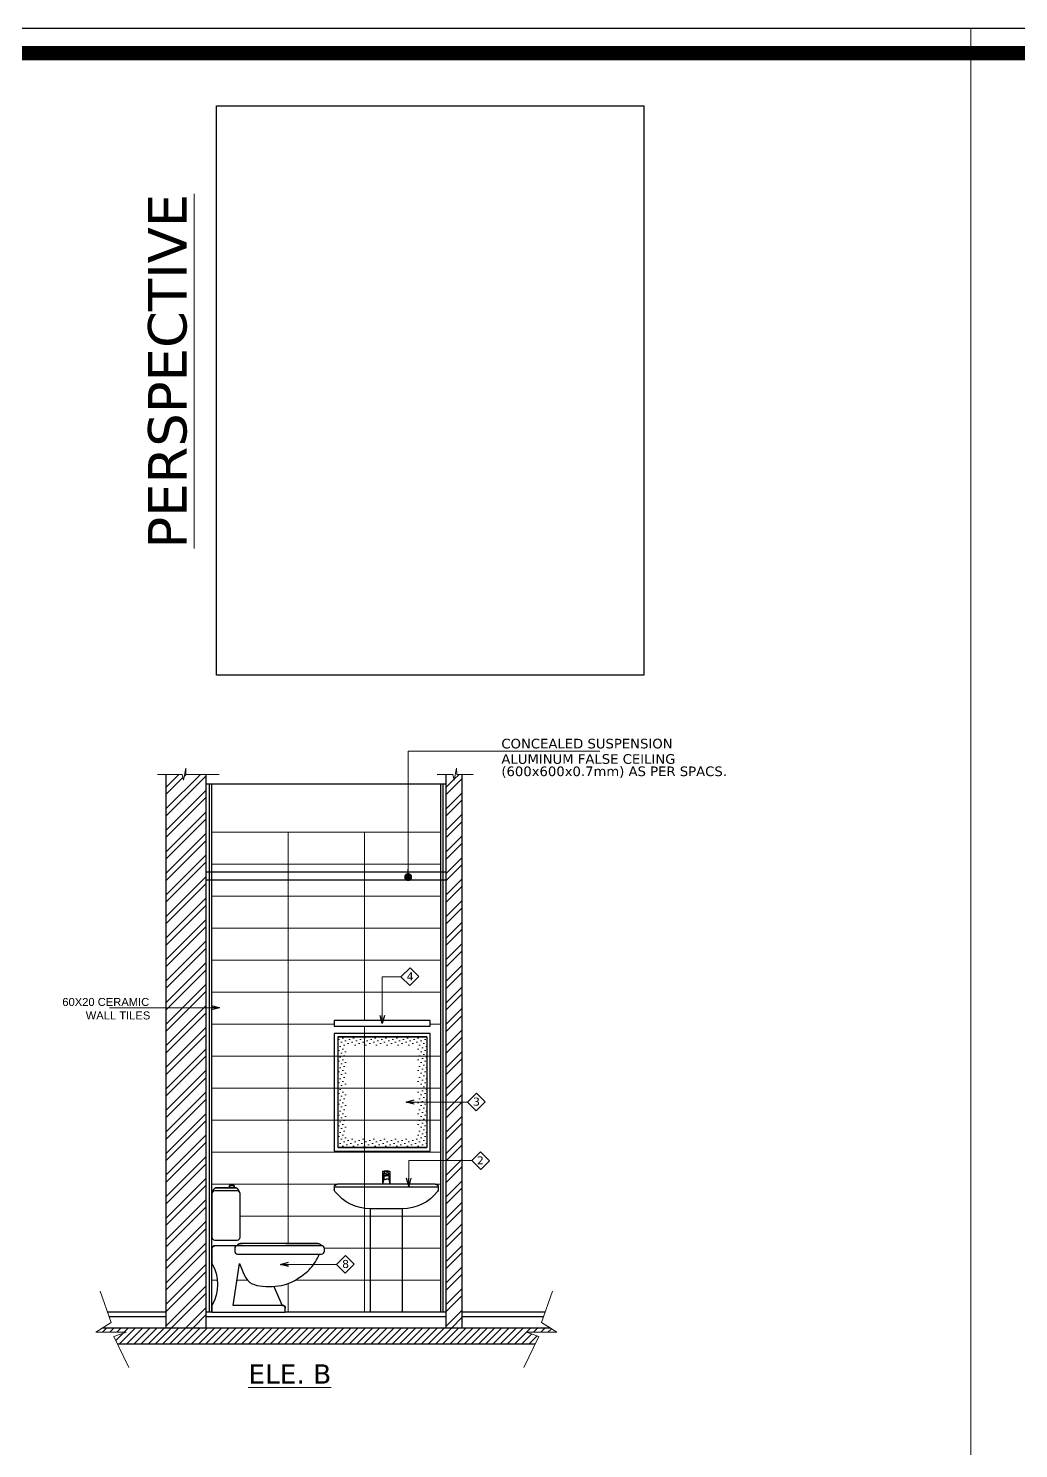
# Model space of a CAD drawing. Header units: centimetres. Extents: x 7997 to 116674, y 1017 to 13844.
# Drawn here: x 47313 to 47932, y 9884 to 10772 of the extents above; entities that cross this region are included whole.
import ezdxf
from ezdxf.xclip import XClip

# ---------------------------------------------------------------- set-up
doc = ezdxf.new("R2010")
doc.units = ezdxf.units.CM
doc.header["$LTSCALE"] = 200
doc.header["$XCLIPFRAME"] = 0
for name, color, linetype in [('A-DIM', 10, 'Continuous'), ('AFIX', 2, 'Continuous'), ('AFP-HATCH-TILES', 251, 'Continuous'), ('AFP-TOILET FIXTURE', 8, 'Continuous'), ('AFP-WALL  PLASTER', 8, 'Continuous'), ('COL', 1, 'Continuous'), ('DIM', 11, 'Continuous'), ('STEP', 7, 'Continuous')]:
    doc.layers.add(name, color=color, linetype=linetype)
for name, color, linetype, lineweight in [('HA', 251, 'Continuous', 0), ('HAT', 8, 'Continuous', 9), ('HATCH', 8, 'Continuous', 5), ('TEXT', 6, 'Continuous', 18), ('WALL', 3, 'Continuous', 25), ('WLL', 6, 'Continuous', 30)]:
    doc.layers.add(name, color=color, linetype=linetype, lineweight=lineweight)
doc.styles.add('sheet notes', font='verdana.ttf')
doc.styles.add('Style-Arial', font='arial.ttf')
doc.styles.add('T2', font='')
doc.styles.get('T2').set_extended_font_data('Elisia')
doc.dimstyles.new('NORMAL', dxfattribs={"dimtxt": 18, "dimasz": 5, "dimexe": 5, "dimexo": 5, "dimgap": 1, "dimtad": 0, "dimdec": 0, "dimdsep": 46, "dimtxsty": 'T2', "dimblk1": 'OBLIQUE', "dimblk2": 'OBLIQUE', "dimsah": 1, "dimcen": 0.09, "dimclrd": 4, "dimclre": 4, "dimclrt": 6, "dimadec": 0, "dimazin": 0, "dimtfac": 1, "dimtdec": 0, "dimtofl": 0, "dimtmove": 1, "dimatfit": 2, "dimldrblk": 'OPEN30', "dimfxl": 0, "dimtolj": 1, "dimtzin": 0, "dimlwd": 5, "dimlwe": 5, "dimarcsym": 0})
doc.dimstyles.new('NORMAL-1', dxfattribs={"dimtxt": 10, "dimasz": 5, "dimexe": 5, "dimexo": 5, "dimgap": 1, "dimtad": 0, "dimdec": 0, "dimdsep": 46, "dimtxsty": 'T2', "dimblk1": 'OBLIQUE', "dimblk2": 'OBLIQUE', "dimsah": 1, "dimcen": 0.09, "dimclrd": 4, "dimclre": 4, "dimclrt": 6, "dimadec": 0, "dimazin": 0, "dimtfac": 1, "dimtdec": 0, "dimtofl": 0, "dimtmove": 1, "dimatfit": 3, "dimldrblk": 'OPEN30', "dimfxl": 0, "dimtolj": 1, "dimtzin": 0, "dimlwd": 5, "dimlwe": 5, "dimarcsym": 0})
picture_1 = doc.add_image_def('image1.jpg', size_in_pixel=(2250, 3000))
pattern_1 = [(45, (16097.495, -7008.461), (-6.735192, 6.735192), []), (45, (16101.985, -7008.461), (-6.735192, 6.735192), [])]

# ---------------------------------------------------------------- blocks, each defined once
blk = doc.blocks.new('A$C60707513')
at = {"layer": 'HATCH'}
h = blk.add_hatch(dxfattribs=at)
h.set_pattern_fill('DOTS', color=11, scale=15, angle=45, style=0)
h.set_pattern_definition([(45, (155490.603, 236660.367), (-8.4189901, 25.2569703), [0, -23.8125])])
h.paths.add_polyline_path([(577.6, 713.6), (22.4, 713.6), (22.4, 22.4), (577.6, 22.4)])
h.paths.add_polyline_path([(524.4, 75.6), (75.6, 75.6), (75.6, 660.4), (524.4, 660.4)], flags=16)
at = {"layer": 'AFIX', "color": 11}
blk.add_line((0, 0, 0), (0, 736), dxfattribs=at)
at = {"layer": 'AFIX', "color": 11, "elevation": 0}
for points in [[(0, 736), (600, 736), (600, 0), (0, 0)], [(22.4, 713.6), (577.6, 713.6), (577.6, 22.4), (22.4, 22.4)], [(577.6, 713.6), (22.4, 713.6), (22.4, 22.4), (577.6, 22.4)]]:
    blk.add_lwpolyline(points, dxfattribs=at)
at = {"color": 11}
blk.add_wipeout([(0, 780.9), (600, 780.9), (600, 815.9), (0, 815.9)], dxfattribs=at).dxf.layer = 'AFIX'
at = {"layer": 'AFIX', "color": 11}
blk.add_lwpolyline([(600, 815.9), (600, 780.9), (0, 780.9), (0, 815.9)], close=True, dxfattribs=at)
blk = doc.blocks.new('UM_1_F')
for p, q in [((-305, 800), (305, 800)), ((-22.9, 877.8), (-22.9, 800)), ((-22.9, 877.8), (-12.9, 877.8)), ((-22.9, 877.8), (22.9, 877.8)), ((-11.6, 869), (-22.9, 858.5)), ((-22.9, 858.5), (0, 858.5)), ((-15.5, 851.1), (-22.9, 842.2)), ((-15.5, 831.8), (-22.9, 800)), ((-15.5, 851.1), (-15.5, 831.8)), ((-15.5, 851.1), (0, 851.1)), ((-15.5, 831.8), (0, 831.8)), ((-11.6, 869), (-11.6, 877.8)), ((-11.6, 869), (0, 869)), ((11.6, 869), (0, 869)), ((22.9, 858.5), (0, 858.5)), ((15.5, 851.1), (0, 851.1)), ((15.5, 831.8), (0, 831.8)), ((11.6, 869), (11.6, 877.8)), ((11.6, 869), (22.9, 858.5)), ((15.5, 851.1), (22.9, 842.2)), ((15.5, 851.1), (15.5, 831.8)), ((15.5, 831.8), (22.9, 800)), ((22.9, 877.8), (22.9, 800)), ((-325, 780), (-325, 766.7)), ((-325, 780), (325, 780)), ((325, 780), (325, 766.7)), ((-100, 646.3), (-100, 0)), ((-100, 646.3), (100, 646.3)), ((100, 646.3), (100, 0)), ((-100, 0), (100, 0))]:
    blk.add_line(p, q)
for centre, radius, start, end in [((-305, 780), 20, 90, 180), ((0, 841.1), 43.2, 57.95433, 122.04567), ((305, 780), 20, 0, 90), ((-305, 766.7), 20, 180, 217.81175), ((-100, 925.8), 279.5, 217.81175, 270), ((100, 925.8), 279.5, 270, 322.18825), ((305, 766.7), 20, 322.18825, 0)]:
    blk.add_arc(centre, radius, start, end)
blk = doc.blocks.new('_OBLIQUE')
at = {"color": 0, "linetype": 'ByBlock'}
blk.add_line((-0.5, -0.5), (0.5, 0.5), dxfattribs=at)
blk = doc.blocks.new('_Open30')
at = {"color": 0, "linetype": 'ByBlock', "lineweight": -2}
for p, q in [((-1, 0.27), (0, 0)), ((0, 0), (-1, -0.27)), ((0, 0), (-1, 0))]:
    blk.add_line(p, q, dxfattribs=at)
blk = doc.blocks.new('DOT')
at = {"color": 0, "linetype": 'ByBlock'}
blk.add_line((-0.5, 0), (-1, 0), dxfattribs=at)
at = {"color": 0, "linetype": 'ByBlock', "const_width": 0.5}
blk.add_lwpolyline([(-0.25, 0, 1), (0.25, 0, 1)], format="xyb", close=True, dxfattribs=at)
blk = doc.blocks.new('Xibetbp')
blk.add_wipeout([(0, 0), (0, 0), (0, 0), (0, 48), (-11, 69), (-15, 77), (-18, 84), (-23, 97), (-26, 105), (-29, 114), (-32, 129), (-35, 140), (-37, 149), (-38, 158), (-39, 169), (-40, 178), (-40, 188), (-41, 197), (-40, 209), (-40, 219), (-39, 228), (-37, 244), (-34, 257), (-30, 273), (-25, 291), (-22, 299), (-18, 309), (-15, 317), (-11, 326), (-6, 336), (-6, 336), (0, 346), (0, 451), (0, 455), (0, 455), (-1, 458), (-2, 460), (-4, 463), (-6, 465), (-9, 468), (-12, 470), (-16, 471), (-18, 471), (-20, 471), (-179, 471), (-181, 474), (-181, 474), (-184, 477), (-185, 479), (-188, 481), (-194, 485), (-197, 486), (-199, 487), (-202, 487), (-204, 488), (-206, 488), (-209, 488), (-211, 488), (-214, 488), (-745, 488), (-749, 488), (-752, 488), (-754, 487), (-757, 486), (-761, 485), (-762, 485), (-765, 483), (-768, 480), (-770, 479), (-773, 477), (-775, 474), (-777, 471), (-778, 471), (-779, 471), (-782, 471), (-784, 471), (-786, 470), (-787, 469), (-789, 469), (-791, 467), (-791, 467), (-793, 465), (-796, 463), (-796, 462), (-798, 458), (-798, 458), (-799, 456), (-799, 456), (-799, 451), (-799, 451), (-799, 432), (-799, 429), (-799, 429), (-798, 425), (-798, 425), (-796, 421), (-793, 418), (-793, 418), (-793, 418), (-788, 414), (-786, 413), (-782, 412), (-779, 412), (-779, 412), (-762, 412), (-760, 405), (-760, 405), (-757, 397), (-753, 390), (-750, 383), (-747, 376), (-743, 370), (-739, 363), (-739, 363), (-727, 344), (-714, 327), (-705, 316), (-695, 306), (-690, 301), (-680, 291), (-664, 277), (-659, 273), (-647, 264), (-630, 252), (-607, 236), (-588, 225), (-575, 218), (-561, 211), (-553, 208), (-538, 202), (-521, 197), (-494, 190), (-440, 184), (-428, 183), (-406, 183), (-383, 183), (-350, 186), (-311, 193), (-294, 198), (-278, 206), (-270, 211), (-256, 225), (-248, 235), (-234, 257), (-227, 270), (-219, 287), (-212, 304), (-203, 325), (-192, 327), (-195, 346), (-150, 48), (-501, 48), (-505, 48), (-508, 47), (-511, 45), (-515, 42), (-515, 42), (-520, 34), (-521, 28), (-521, 28), (-521, 0), (0, 0), (0, 48)]).dxf.layer = 'AFP-TOILET FIXTURE'
at = {"layer": 'AFP-TOILET FIXTURE'}
for p, q in [((-524, 488), (-741, 488)), ((0, 451), (0, 346)), ((-150, 48), (-195, 346)), ((-439, 183), (-498, 48)), ((-521, 0), (-521, 28)), ((0, 0), (-521, 0)), ((-501, 48), (-150, 48)), ((0, 48), (0, 0))]:
    blk.add_line(p, q, dxfattribs=at)
blk.add_lwpolyline([(-195, 346), (-212, 304), (-227, 270), (-241, 244), (-256, 225), (-270, 211), (-285, 201), (-302, 195), (-320, 190), (-339, 187), (-360, 185), (-383, 183), (-406, 183), (-428, 183), (-451, 185), (-473, 187), (-494, 190), (-513, 194), (-530, 199), (-546, 205), (-561, 211), (-575, 218), (-588, 225), (-601, 232), (-613, 240), (-625, 248), (-636, 256), (-647, 264), (-659, 273), (-669, 282), (-680, 291), (-690, 301), (-700, 311), (-709, 322), (-718, 333), (-727, 344), (-735, 357), (-743, 370), (-750, 383), (-757, 397), (-762, 412)], dxfattribs=at)
for centre, radius, start, end in [((-745, 451), 37.8, 85.1553, 147.2586), ((254, 197), 294, 149.5687, 210.4313), ((-501, 28), 20, 90, 180)]:
    blk.add_arc(centre, radius, start, end, dxfattribs=at)
blk.add_wipeout([(-180, 511), (-20, 511), (-17, 512), (-15, 512), (-12, 513), (-9, 515), (-9, 515), (-7, 516), (-6, 517), (-6, 517), (-5, 519), (-4, 520), (-3, 521), (-2, 522), (-2, 523), (-1, 525), (0, 527), (0, 529), (0, 531), (0, 841), (0, 845), (0, 845), (-1, 849), (-3, 852), (-6, 855), (-6, 855), (-6, 855), (-8, 860), (-9, 863), (-12, 871), (-12, 871), (-14, 874), (-16, 876), (-20, 880), (-20, 880), (-26, 882), (-31, 883), (-31, 883), (-125, 883), (-125, 898), (-159, 898), (-159, 883), (-168, 883), (-170, 883), (-173, 882), (-175, 881), (-177, 881), (-178, 880), (-180, 879), (-182, 877), (-183, 876), (-184, 874), (-185, 872), (-187, 869), (-188, 867), (-189, 864), (-189, 864), (-191, 861), (-185, 872), (-187, 869), (-188, 867), (-189, 864), (-191, 861), (-192, 859), (-193, 856), (-195, 854), (-195, 854), (-198, 850), (-198, 850), (-199, 846), (-200, 844), (-200, 841), (-200, 531), (-200, 531), (-200, 528), (-200, 528), (-199, 524), (-199, 524), (-197, 521), (-194, 517), (-194, 517), (-192, 515), (-191, 515), (-189, 514), (-186, 512), (-183, 512)]).dxf.layer = 'AFP-TOILET FIXTURE'
for p, q in [((-524, 488), (-214, 488)), ((-182, 471), (-20, 471))]:
    blk.add_line(p, q, dxfattribs=at)
for points in [[(-200, 841, -0.214835), (-193, 856), (-185, 872, -0.283841), (-168, 883), (-159, 883), (-159, 898), (-125, 898), (-125, 883), (-31, 883, -0.300817), (-12, 871), (-6, 855, -0.196919), (0, 841), (0, 531, -0.414214), (-20, 511), (-180, 511, -0.414214), (-200, 531)], [(0, 841), (0, 531, -0.414214), (-20, 511), (-180, 511, -0.414214), (-200, 531), (-200, 841, -0.414214), (-180, 861), (-20, 861, -0.414214)], [(-524, 488), (-214, 488, -0.27781), (-179, 471), (-20, 471, -0.414214), (0, 451), (0, 346, 0.271987), (0, 48), (0, 0), (-521, 0), (-521, 28, -0.414214), (-501, 48), (-150, 48), (-195, 346), (-212, 304), (-227, 270), (-241, 244), (-256, 225), (-270, 211), (-285, 201), (-302, 195), (-320, 190), (-339, 187), (-360, 185), (-383, 183), (-406, 183), (-428, 183), (-451, 185), (-473, 187), (-494, 190), (-513, 194), (-530, 199), (-546, 205), (-561, 211), (-575, 218), (-588, 225), (-601, 232), (-613, 240), (-625, 248), (-636, 256), (-647, 264), (-659, 273), (-669, 282), (-680, 291), (-690, 301), (-700, 311), (-709, 322), (-718, 333), (-727, 344), (-735, 357), (-743, 370), (-750, 383), (-757, 397), (-762, 412), (-779, 412, -0.414214), (-799, 432), (-799, 451, -0.414214), (-779, 471), (-777, 471, -0.27781), (-742, 488)], [(-162, 451), (-162, 432, -0.414214), (-182, 412), (-779, 412, -0.414214), (-799, 432), (-799, 451, -0.414214), (-779, 471), (-182, 471, -0.414214)]]:
    blk.add_lwpolyline(points, format="xyb", close=True, dxfattribs=at)
blk.add_lwpolyline([(-6, 855), (-12, 871, 0.300817), (-31, 883), (-168, 883, 0.283841), (-185, 872), (-193, 856)], format="xyb", dxfattribs=at)
blk.add_lwpolyline([(-125, 883), (-125, 898), (-159, 898), (-159, 883)], close=True, dxfattribs=at)
for centre, radius, start, end in [((-211, 451), 37.8, 32.7414, 94.8447), ((-20, 451), 20, 0, 90)]:
    blk.add_arc(centre, radius, start, end, dxfattribs=at)
blk = doc.blocks.new('08-TITLE SHEET-selattin', base_point=(45714.8, -203081.4))
at = {"color": 0}
blk.add_lwpolyline([(51244.8, -203081.4), (45714.8, -203081.4), (45714.8, -206921.4), (51244.8, -206921.4)], close=True, dxfattribs=at)
at = {"color": 0, "linetype": 'ByBlock', "const_width": 17}
blk.add_lwpolyline([(45744.3, -206891.9), (51215.3, -206891.9), (51215.3, -203110.8), (45744.3, -203110.8)], close=True, dxfattribs=at)
at = {"layer": 'HA', "ltscale": 1.2}
blk.add_lwpolyline([(45714.8, -203081.4), (51244.8, -203081.4), (51244.8, -206921.4), (45714.8, -206921.4)], close=True, dxfattribs=at)
blk = doc.blocks.new('02-GROUND FLOOR PLAN-selattin', base_point=(28755.36, 25545.28))
at = {"layer": 'WALL'}
blk.add_line((28705.36, 25100.28), (28705.36, 25515.28), dxfattribs=at)
blk.add_lwpolyline([(28725.36, 25040.28), (28725.36, 25435.28), (28755.36, 25435.28), (28755.36, 25565.28), (28625.36, 25565.28), (28625.36, 25535.28), (28615.36, 25535.28)], dxfattribs=at)

msp = doc.modelspace()

# ---------------------------------------------------------------- hatches: boundary and pattern name
at = {"layer": 'HAT'}
h = msp.add_hatch(dxfattribs=at)
h.set_pattern_fill('ANSI32', color=8)
h.set_pattern_definition(pattern_1)
h.paths.add_polyline_path([(47399.6451, 10305.8056), (47409.6276, 10305.8056), (47410.2907, 10302.2445), (47410.9941, 10305.8383), (47424.6451, 10305.8383), (47424.6451, 9959.7832), (47399.6451, 9959.7832)])
h = msp.add_hatch(dxfattribs=at)
h.set_pattern_fill('ANSI32', color=8)
h.set_pattern_definition(pattern_1)
h.paths.add_polyline_path([(47574.6451, 10305.8056), (47578.8333, 10305.8056), (47579.4963, 10302.2445), (47580.9471, 10309.6565), (47581.1472, 10305.8383), (47584.6451, 10305.8383), (47584.6451, 9959.7832), (47574.6451, 9959.7832)])
h = msp.add_hatch(dxfattribs=at)
h.set_pattern_fill('ANSI31', color=8)
h.set_pattern_definition([(45, (16097.4953, -7008.461), (-2.24506403, 2.24506403), [])])
h.paths.add_polyline_path([(47374.5653, 9957.3043), (47355.5823, 9957.3043), (47359.53, 9959.7832), (47639.7603, 9959.7832), (47643.7079, 9957.3043), (47624.725, 9957.3043), (47632.4825, 9954.5692), (47630.1532, 9949.7832), (47369.1371, 9949.7832), (47366.8078, 9954.5692)])

# ---------------------------------------------------------------- linework, layer by layer
at = {"layer": 'AFP-HATCH-TILES', "color": 251}
for p, q in [((47428.1451, 9969.7832, 0), (47428.1451, 10299.7832)), ((47571.1451, 9969.7832, 0), (47571.1451, 10299.7832))]:
    msp.add_line(p, q, dxfattribs=at)
at = {"layer": 'AFP-WALL  PLASTER'}
for p, q in [((47426.6451, 9969.7832, 0), (47426.6451, 10299.7832, 0)), ((47572.6451, 9969.7832, 0), (47572.6451, 10299.7832, 0))]:
    msp.add_line(p, q, dxfattribs=at)
at = {"layer": 'COL'}
for p, q in [((47639.7603, 9959.7832), (47359.53, 9959.7832)), ((47630.1532, 9949.7832), (47369.1371, 9949.7832))]:
    msp.add_line(p, q, dxfattribs=at)
at = {"layer": 'HAT'}
for p, q in [((47902.5908, 8756.0841), (47902.5908, 10772.0841)), ((47571.1451, 10269.7832), (47428.1451, 10269.7832)), ((47475.8118, 10269.7832), (47475.8118, 9969.7832)), ((47523.4785, 10269.7832), (47523.4785, 9969.7832)), ((47571.1451, 10249.7832), (47428.1451, 10249.7832)), ((47571.1451, 10229.7832), (47428.1451, 10229.7832)), ((47571.1451, 10209.7832), (47428.1451, 10209.7832)), ((47571.1451, 10189.7832), (47428.1451, 10189.7832)), ((47571.1451, 10169.7832), (47428.1451, 10169.7832, 0)), ((47571.1451, 10149.7832), (47428.1451, 10149.7832, 0)), ((47571.1451, 10129.7832), (47428.1451, 10129.7832, 0)), ((47571.1451, 10109.7832), (47428.1451, 10109.7832, 0)), ((47571.1451, 10089.7832), (47428.1451, 10089.7832, 0)), ((47571.1451, 10069.7832), (47428.1451, 10069.7832, 0)), ((47571.1451, 10049.7832), (47428.1451, 10049.7832, 0)), ((47571.1451, 10029.7832), (47428.1451, 10029.7832, 0)), ((47571.1451, 10009.7832), (47428.1451, 10009.7832, 0)), ((47571.1451, 9989.7832), (47428.1451, 9989.7832, 0))]:
    msp.add_line(p, q, dxfattribs=at)
for points in [[(47432.7027, 10305.8383), (47411.9415, 10305.8383), (47411.7415, 10309.6565), (47410.2907, 10302.2445), (47409.6276, 10305.8056), (47394.0508, 10305.8056)], [(47591.4793, 10305.8383), (47581.1472, 10305.8383), (47580.9471, 10309.6565), (47579.4963, 10302.2445), (47578.8333, 10305.8056), (47569.0508, 10305.8056)], [(47358.2687, 9982.8845), (47365.1651, 9963.3216), (47355.5823, 9957.3043), (47374.5653, 9957.3043), (47366.8078, 9954.5692), (47376.2442, 9935.1802)], [(47641.0215, 9982.8845), (47634.1252, 9963.3216), (47643.7079, 9957.3043), (47624.725, 9957.3043), (47632.4825, 9954.5692), (47623.0461, 9935.1802)]]:
    msp.add_lwpolyline(points, dxfattribs=at)
at = {"layer": 'STEP'}
for p, q in [((47574.6451, 10299.7832), (47424.6451, 10299.7832)), ((47574.6451, 10244.7832), (47424.6451, 10244.7832)), ((47574.6451, 10239.7832), (47424.6451, 10239.7832)), ((47399.6451, 9969.7832), (47362.8872, 9969.7832)), ((47574.6451, 9969.7832), (47424.6451, 9969.7832)), ((47636.403, 9969.7832), (47584.6451, 9969.7832)), ((47399.6451, 9966.7832), (47363.9448, 9966.7832)), ((47574.6451, 9966.7832), (47424.6451, 9966.7832)), ((47635.3454, 9966.7832), (47584.6451, 9966.7832))]:
    msp.add_line(p, q, dxfattribs=at)
at = {"layer": 'WALL'}
for p, q in [((47399.6451, 9959.7832), (47399.6451, 10305.8056)), ((47424.6451, 9959.7832), (47424.6451, 10305.8383)), ((47574.6451, 9959.7832), (47574.6451, 10305.8056)), ((47584.6451, 9959.7832), (47584.6451, 10305.8383))]:
    msp.add_line(p, q, dxfattribs=at)
at = {"layer": 'WALL', "elevation": 0}
for points in [[(47557.4611, 10179.5302), (47552.0079, 10184.9834), (47546.3173, 10179.2929), (47551.7705, 10173.8396)], [(47599.0538, 10101.2605), (47593.6005, 10106.7138), (47587.91, 10101.0232), (47593.3632, 10095.57)], [(47590.6108, 10064.5512), (47596.064, 10070.0044), (47601.7546, 10064.3138), (47596.3014, 10058.8606)]]:
    msp.add_lwpolyline(points, close=True, dxfattribs=at)

# ---------------------------------------------------------------- texts
at = {"layer": 'TEXT', "style": 'sheet notes'}
msp.add_text('%%UPERSPECTIVE', height=24.054784, rotation=90, dxfattribs=at).set_placement((47412.2624, 10446.981))
at = {"layer": 'TEXT'}
for s, height, style, p in [('CONCEALED SUSPENSION', 6.013696, 'sheet notes', (47609.0847, 10322.0909)), ('ALUMINUM FALSE CEILING', 6.013696, 'sheet notes', (47609.0847, 10312.472)), ('(600x600x0.7mm) AS PER SPACS.', 6.013696, 'sheet notes', (47609.0847, 10304.7755)), ('4', 5, 'sheet notes', (47549.8637, 10177.1043, 0)), ('60X20 CERAMIC', 5, 'Style-Arial', (47334.6242, 10161.1213, 0)), (' WALL TILES', 5, 'Style-Arial', (47347.3306, 10152.7027, 0)), ('3', 5, 'sheet notes', (47591.3388, 10098.8346, 0)), ('2', 5, 'sheet notes', (47593.7421, 10062.1252, 0)), ('%%UELE. B', 12.02739, 'sheet notes', (47450.8959, 9925.0941))]:
    msp.add_text(s, height=height, dxfattribs=dict(at, style=style)).set_placement(p)

# ---------------------------------------------------------------- pictures from other files: only their frames are drawn
at = {"layer": 'WLL', "color": 1}
image = msp.add_image(picture_1, insert=(47431.1075, 10367.797), size_in_units=(266.9377, 355.917), dxfattribs=at)
image.dxf.flags = 7

# ---------------------------------------------------------------- leaders
at = {"layer": 'A-DIM'}
msp.add_leader([(47432.889, 10160.0009, 0), (47364.1554, 10160.0009, 0)], dimstyle='NORMAL-1', override={"dimgap": 1, "dimtad": 0}, dxfattribs=at)
at = {"layer": 'DIM'}
msp.add_leader([(47550.8187, 10241.6761), (47550.8187, 10320.4368), (47670.7152, 10320.4368)], dimstyle='NORMAL', override={"dimldrblk": 'Dot', "dimfxl": 6, "dimfxlon": 1}, dxfattribs=at)

# ---------------------------------------------------------------- next in the draw order: block references
at = {"color": 2, "xscale": -0.1, "yscale": 0.1, "zscale": 0.1}
msp.add_blockref('A$C60707513', (47564.6451, 10070.3831, 0), dxfattribs=at)
at = {"layer": 'AFP-TOILET FIXTURE'}
for name, p, xscale, yscale, zscale in [('UM_1_F', (47537.1451, 9969.7832, 0), -0.1, 0.1, 0.1), ('Xibetbp', (47428.1451, 9969.7832, 0), -0.08805794010404498, 0.08805794010404498, 0.08805794010404498)]:
    msp.add_blockref(name, p, dxfattribs=dict(at, xscale=xscale, yscale=yscale, zscale=zscale))

# ---------------------------------------------------------------- next in the draw order: linework, layer by layer
at = {"linetype": 'Continuous'}
msp.add_lwpolyline([(46694.4457, 8756.0841), (49597.6957, 8756.0841), (49597.6957, 10772.0841), (46694.4457, 10772.0841)], close=True, dxfattribs=at)
at = {"layer": 'WALL', "elevation": 0}
msp.add_lwpolyline([(47517.1203, 9999.8165), (47511.6671, 10005.2697), (47505.9765, 9999.5791), (47511.4297, 9994.1259)], close=True, dxfattribs=at)

# ---------------------------------------------------------------- next in the draw order: block references
at = {"layer": 'DIM', "color": 0, "linetype": 'Continuous', "xscale": 0.5250000000000014, "yscale": 0.5250000000000014, "zscale": 0.5250000000000014}
msp.add_blockref('08-TITLE SHEET-selattin', (46694.4457, 10772.0841), dxfattribs=at)

# ---------------------------------------------------------------- next in the draw order: texts
at = {"layer": 'TEXT', "style": 'sheet notes'}
msp.add_text('8', height=5, dxfattribs=at).set_placement((47509.5228, 9997.3905, 0))

# ---------------------------------------------------------------- next in the draw order: leaders
at = {"layer": 'A-DIM'}
msp.add_leader([(47471.0414, 9999.5791, 0), (47505.9765, 9999.5791, 0)], dimstyle='NORMAL-1', override={"dimgap": 1, "dimtad": 0}, dxfattribs=at)
at = {"layer": 'DIM'}
for points in [[(47534.6451, 10150.2226, 0), (47534.6451, 10179.2929, 0), (47546.3173, 10179.2929, 0)], [(47549.5439, 10101.0232, 0), (47587.91, 10101.0232, 0)], [(47551.16, 10048.575, 0), (47551.16, 10064.5512, 0), (47590.6108, 10064.5512, 0)]]:
    msp.add_leader(points, dimstyle='NORMAL-1', override={"dimgap": 1, "dimtad": 0}, dxfattribs=at)

# ---------------------------------------------------------------- next in the draw order: block references
at = {"layer": 'DIM', "linetype": 'Continuous'}
ref = msp.add_blockref('02-GROUND FLOOR PLAN-selattin', (47408.4971, 10163.138), dxfattribs=at)
XClip(ref).set_block_clipping_path([(28465.3809853388, 24669.7506263485), (28708.8218992428, 24669.7506263485), (28758.8218992428, 24719.7506263485), (28758.8218992428, 25080.7018393491), (28708.8218992428, 25130.7018393491), (28465.3809853388, 25130.7018393491), (28415.3809853388, 25080.7018393491), (28415.3809853388, 24719.7506263485)])

doc.saveas('drawing.dxf')
